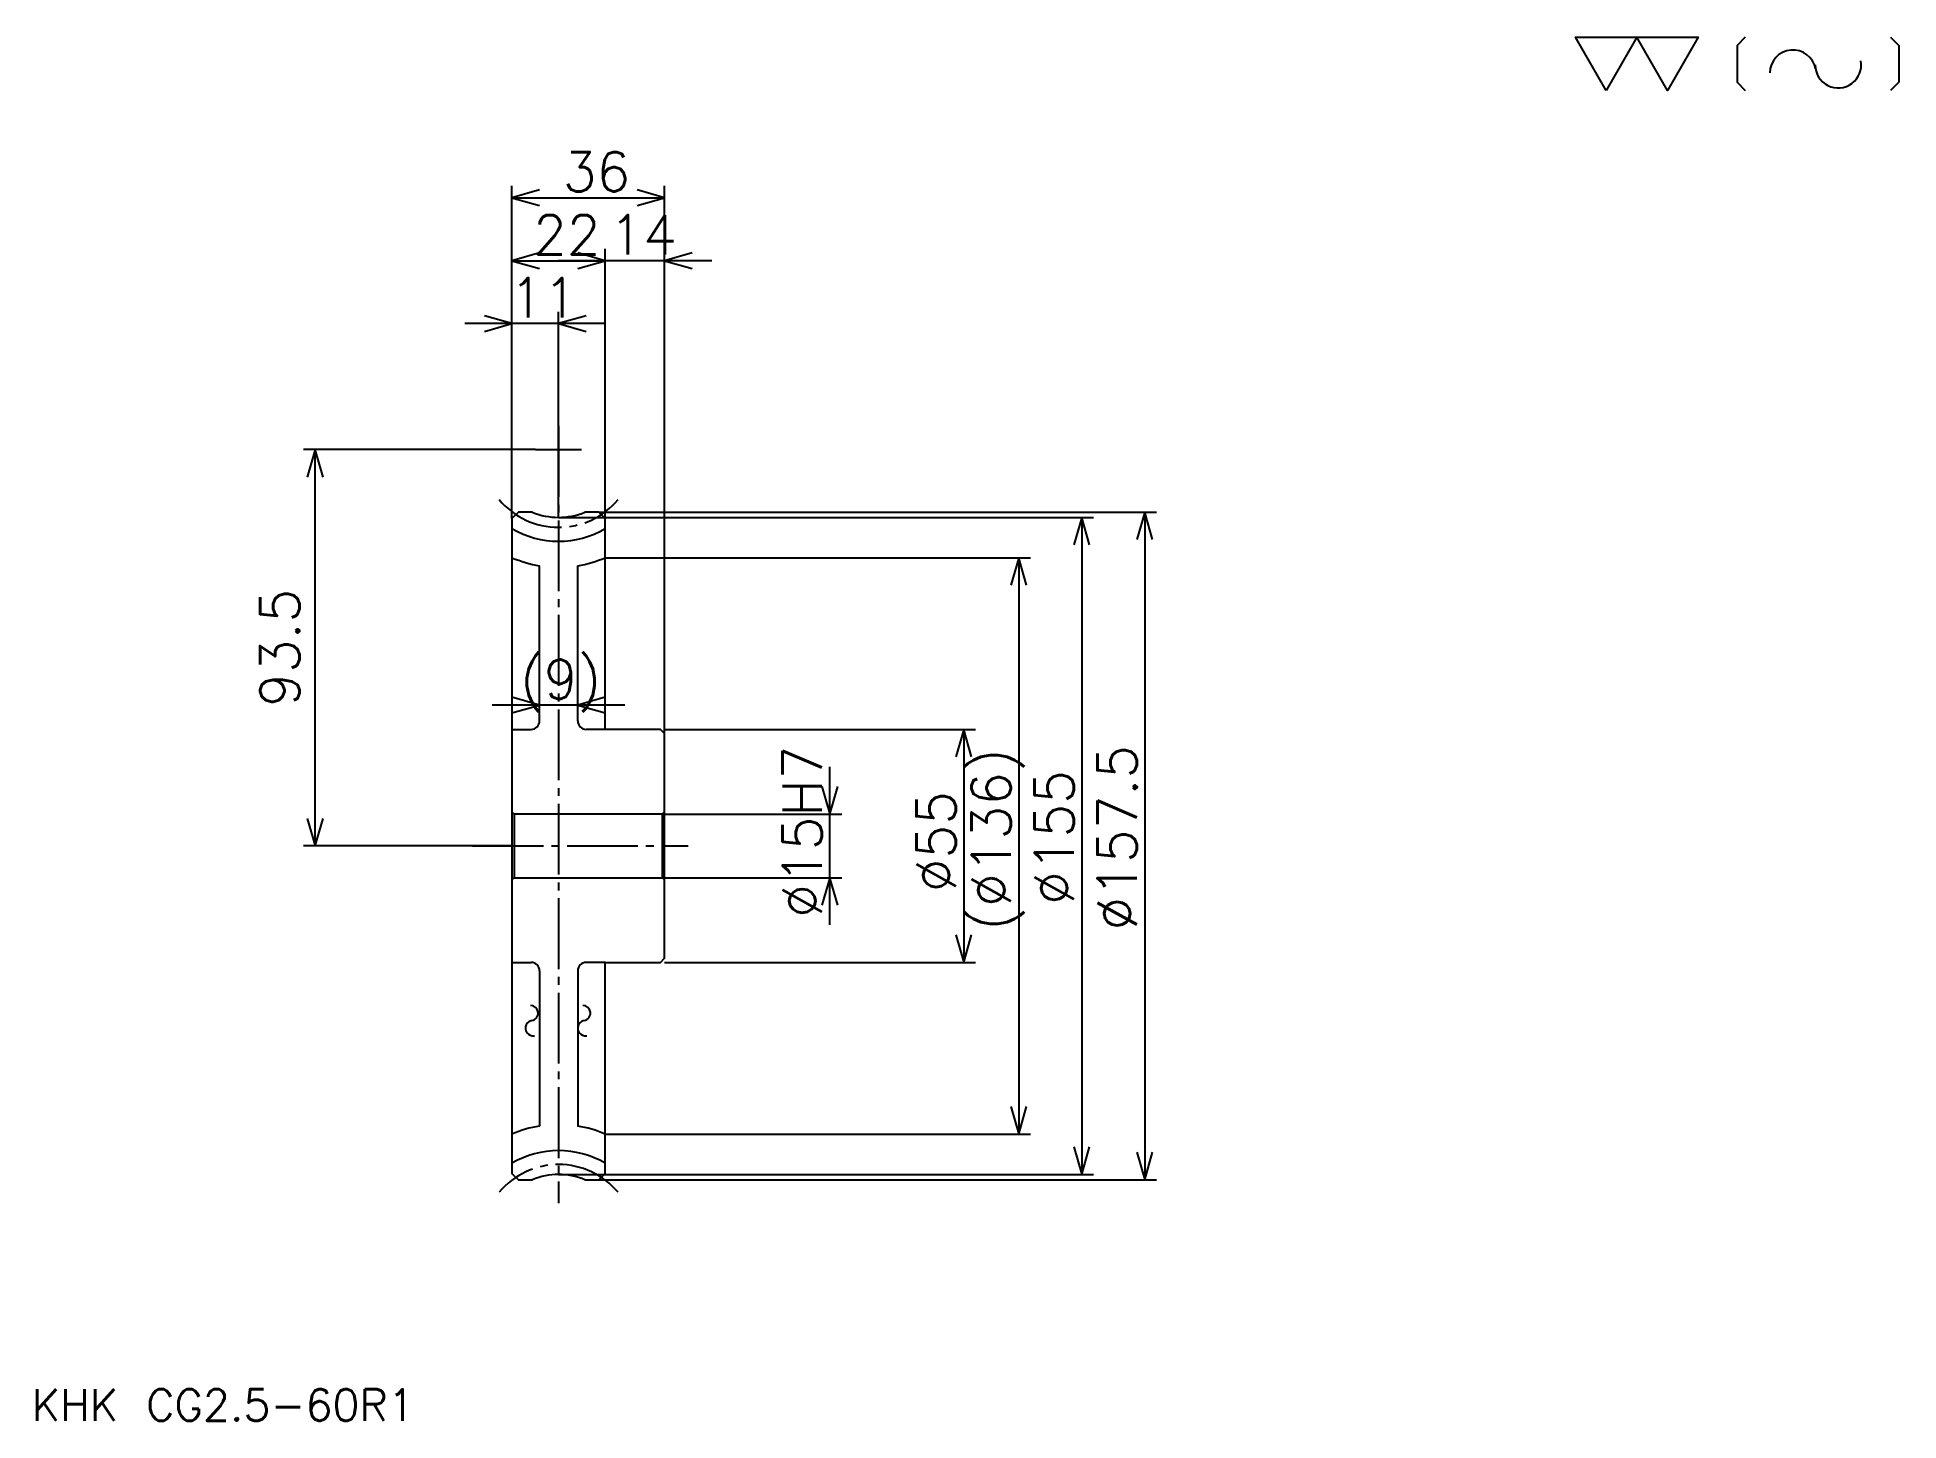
# Model space of a CAD drawing. Extents: x 20 to 459, y 20 to 347.
import ezdxf

# ---------------------------------------------------------------- set-up
doc = ezdxf.new("R2010")
doc.units = 0
doc.linetypes.add('DASHDOT', pattern=[22.285715, 16.714286, -1.857143, 1.857143, -1.857143])
doc.layers.get('0').update_dxf_attribs({"linetype": 'CONTINUOUS'})
doc.layers.add('DASHDOT', color=6, linetype='DASHDOT')
doc.styles.add('KANJI', font='TXT', dxfattribs={"bigfont": 'BIGFONT'})

msp = doc.modelspace()

# ---------------------------------------------------------------- linework, layer by layer
at = {"color": 5}
for p, q in [((131.857147, 234.803574), (131.857147, 311.767853)), ((131.857147, 308.982117), (167.857147, 308.982117)), ((167.857147, 234.803574), (167.857147, 311.767853)), ((153.857147, 234.803574), (153.857147, 296.910706)), ((131.857147, 294.125), (153.857147, 294.125)), ((179, 294.125), (142.714294, 294.125)), ((131.857147, 234.803574), (131.857147, 282.053589)), ((142.857147, 249.553574), (142.857147, 282.053589)), ((154, 279.267853), (120.714287, 279.267853)), ((137.428574, 249.553574), (82.64286, 249.553574)), ((85.428574, 156.053574), (85.428574, 249.553574)), ((142.857147, 233.553574), (142.857147, 249.553574)), ((131.857147, 233.303574), (131.857147, 234.803574)), ((142.857147, 233.553574), (167.857147, 233.553574)), ((152.357147, 234.803574), (167.857147, 234.803574)), ((153.857147, 233.303574), (153.857147, 234.803574)), ((167.857147, 234.803574), (283.928589, 234.803574)), ((167.857147, 182.553574), (167.857147, 234.803574)), ((167.857147, 233.553574), (269.071442, 233.553574)), ((266.285706, 233.553574), (266.285706, 78.553574)), ((281.142853, 234.803574), (281.142853, 77.303574)), ((153.857147, 224.053574), (167.857147, 224.053574)), ((167.857147, 224.053574), (254.214294, 224.053574)), ((251.428574, 224.053574), (251.428574, 88.053574)), ((158.5, 189.267853), (127.214287, 189.267853)), ((167.857147, 183.553574), (241.214294, 183.553574)), ((238.428574, 183.553574), (238.428574, 128.553574)), ((206.857147, 137.410721), (206.857147, 174.696426)), ((167.857147, 163.553574), (209.642853, 163.553574)), ((131.857147, 156.053574), (82.642868, 156.053574)), ((167.857147, 148.553574), (209.642853, 148.553574)), ((167.857147, 128.553574), (241.214294, 128.553574)), ((153.857147, 88.053574), (167.857147, 88.053574)), ((167.857147, 88.053574), (254.214294, 88.053574)), ((142.857147, 78.553574), (167.857147, 78.553574)), ((152.357147, 77.303574), (167.857147, 77.303574)), ((167.857147, 78.553574), (269.071442, 78.553574)), ((167.857147, 77.303574), (283.928589, 77.303574))]:
    msp.add_line(p, q, dxfattribs=at)
at = {"color": 4}
for p, q in [((138.357147, 185.553574), (138.357147, 222.150604)), ((147.357147, 185.553574), (147.357147, 222.150604)), ((153.857147, 183.553574), (149.357147, 183.553574)), ((167.857147, 164.053574), (167.357147, 163.553574)), ((131.857147, 148.053574), (132.357147, 148.553574)), ((167.857147, 148.053574), (167.357147, 148.553574)), ((153.857147, 128.553574), (149.357147, 128.553574)), ((138.357147, 126.553574), (138.357147, 89.956543)), ((147.357147, 126.553574), (147.357147, 89.956543))]:
    msp.add_line(p, q, dxfattribs=at)
at = {"color": 7}
for points in [[(390, 334.285706), (382.757141, 346.839996), (411.728577, 346.839996), (404.485718, 334.285706), (397.242859, 346.839996), (390, 334.285706)], [(422.83429, 346.839996), (420.902863, 344.908569), (420.902863, 336.217133), (422.83429, 334.285706)], [(457.117126, 346.839996), (459.048584, 344.908569), (459.048584, 336.217133), (457.117126, 334.285706)]]:
    msp.add_lwpolyline(points, dxfattribs=at)
at = {"color": 5}
for points in [[(138.357147, 310.839294), (131.857147, 308.982117), (138.357147, 307.125)], [(161.357147, 307.125), (167.857147, 308.982117), (161.357147, 310.839294)], [(138.357147, 295.982147), (131.857147, 294.125), (138.357147, 292.267853)], [(147.357147, 292.267853), (153.857147, 294.125), (147.357147, 295.982147)], [(147.357147, 292.267853), (153.857147, 294.125), (147.357147, 295.982147)], [(174.357147, 295.982147), (167.857147, 294.125), (174.357147, 292.267853)], [(125.357147, 277.410706), (131.857147, 279.267853), (125.357147, 281.125)], [(149.357147, 281.125), (142.857147, 279.267853), (149.357147, 277.410706)], [(87.285721, 243.053574), (85.428574, 249.553574), (83.571434, 243.053574)], [(268.142883, 227.053574), (266.285706, 233.553574), (264.428589, 227.053574)], [(283, 228.303574), (281.142853, 234.803574), (279.285706, 228.303574)], [(253.285706, 217.553574), (251.428574, 224.053574), (249.571442, 217.553574)], [(131.857147, 187.410721), (138.357147, 189.267853), (131.857147, 191.125)], [(153.857147, 191.125), (147.357147, 189.267853), (153.857147, 187.410721)], [(240.285706, 177.053574), (238.428574, 183.553574), (236.571442, 177.053574)], [(205, 170.053574), (206.857147, 163.553574), (208.714294, 170.053574)], [(83.571434, 162.553574), (85.428574, 156.053574), (87.285721, 162.553574)], [(208.714294, 142.053574), (206.857147, 148.553574), (205, 142.053574)], [(236.571442, 135.053574), (238.428574, 128.553574), (240.285706, 135.053574)], [(249.571442, 94.553574), (251.428574, 88.053574), (253.285706, 94.553574)], [(264.428589, 85.053574), (266.285706, 78.553574), (268.142883, 85.053574)], [(279.285706, 83.803574), (281.142853, 77.303574), (283, 83.803574)]]:
    msp.add_lwpolyline(points, dxfattribs=at)
at = {"color": 4}
for points in [[(136.657349, 234.803574), (133.357147, 234.803574), (131.857147, 233.303574), (131.857147, 148.053574)], [(149.056946, 77.303574), (152.357147, 77.303574), (153.857147, 78.803574), (153.857147, 128.553574), (166.857147, 128.553574), (167.857147, 129.553574), (167.857147, 182.553574), (166.857147, 183.553574), (153.857147, 183.553574), (153.857147, 233.303574), (152.357147, 234.803574), (149.056946, 234.803574)], [(131.857147, 183.553574), (136.357147, 183.553574)], [(131.857147, 164.053574), (132.357147, 163.553574), (132.357147, 148.553574), (167.357147, 148.553574), (167.357147, 163.553574), (132.357147, 163.553574)], [(131.857147, 148.053574), (131.857147, 78.803574), (133.357147, 77.303574), (136.657349, 77.303574)], [(131.857147, 128.553574), (136.357147, 128.553574)]]:
    msp.add_lwpolyline(points, dxfattribs=at)
at = {"color": 7}
for centre, radius, start, end in [((434.06073, 338.412415), 5.432143, 10, 180), ((444.759949, 340.298981), 5.432143, 180, 10), ((136.842285, 113.051453), 1.810714, 90, 280), ((136.21344, 116.617859), 1.810714, 280, 90), ((149.18515, 113.051453), 1.810714, 90, 280), ((148.55629, 116.617859), 1.810714, 280, 90)]:
    msp.add_arc(centre, radius, start, end, dxfattribs=at)
at = {"color": 4}
for centre, radius, start, end in [((142.857147, 249.553574), 16, 247.20175188, 292.79824812), ((142.857147, 249.553574), 21.625, 239.42468485, 300.57531515), ((142.857147, 249.553574), 27.77, 246.66595814, 260.67436177), ((142.857147, 249.553574), 27.77, 279.32563823, 293.33404186), ((136.357147, 185.553574), 2, 270, 0), ((149.357147, 185.553574), 2, 180, 270), ((149.357147, 185.553574), 2, 180, 270), ((136.357147, 126.553574), 2, 0, 90), ((149.357147, 126.553574), 2, 90, 180), ((149.357147, 126.553574), 2, 90, 180), ((142.857147, 62.553574), 27.77, 99.32563823, 113.33404186), ((142.857147, 62.553574), 27.77, 66.66595814, 80.67436177), ((142.857147, 62.553574), 21.625, 59.42468485, 120.57531515), ((142.857147, 62.553574), 16, 67.20175188, 112.79824812)]:
    msp.add_arc(centre, radius, start, end, dxfattribs=at)
at = {"layer": 'DASHDOT', "color": 7}
for p, q in [((142.857147, 255.125), (142.857147, 71.732147)), ((137.428574, 249.553574), (148.285721, 249.553574)), ((122.571434, 156.053574), (173.428574, 156.053574))]:
    msp.add_line(p, q, dxfattribs=at)
for centre, start, end in [((142.857147, 249.553574), 219.99999648, 320.00000553), ((142.857147, 62.553574), 39.99999447, 140.00000352)]:
    msp.add_arc(centre, 18.33, start, end, dxfattribs=at)

# ---------------------------------------------------------------- texts
at = {"color": 7, "style": 'KANJI'}
for s, height, p in [('36', 9.285714, (143.821426, 310.467834)), ('22', 9.285714, (136.821426, 295.610718)), ('14', 9.285714, (154.821426, 295.610718)), ('11', 9.285714, (131.321426, 280.753571)), ('(9)', 9.285714, (133.803574, 190.753571)), ('KHK CG2.5-60R1', 7.428571, (18.571428, 20.428572))]:
    msp.add_text(s, height=height, dxfattribs=at).set_placement(p)
for s, p in [('93.5', (81.714294, 188.875)), ('%%c15H7', (205, 139.107147)), ('(%%c136)', (249.571442, 136.089294)), ('%%c157.5', (279.285706, 136.089294)), ('%%c155', (264.428589, 142.125)), ('%%c55', (236.571442, 145.142853))]:
    msp.add_text(s, height=9.285714, rotation=90, dxfattribs=at).set_placement(p)

doc.saveas('drawing.dxf')
